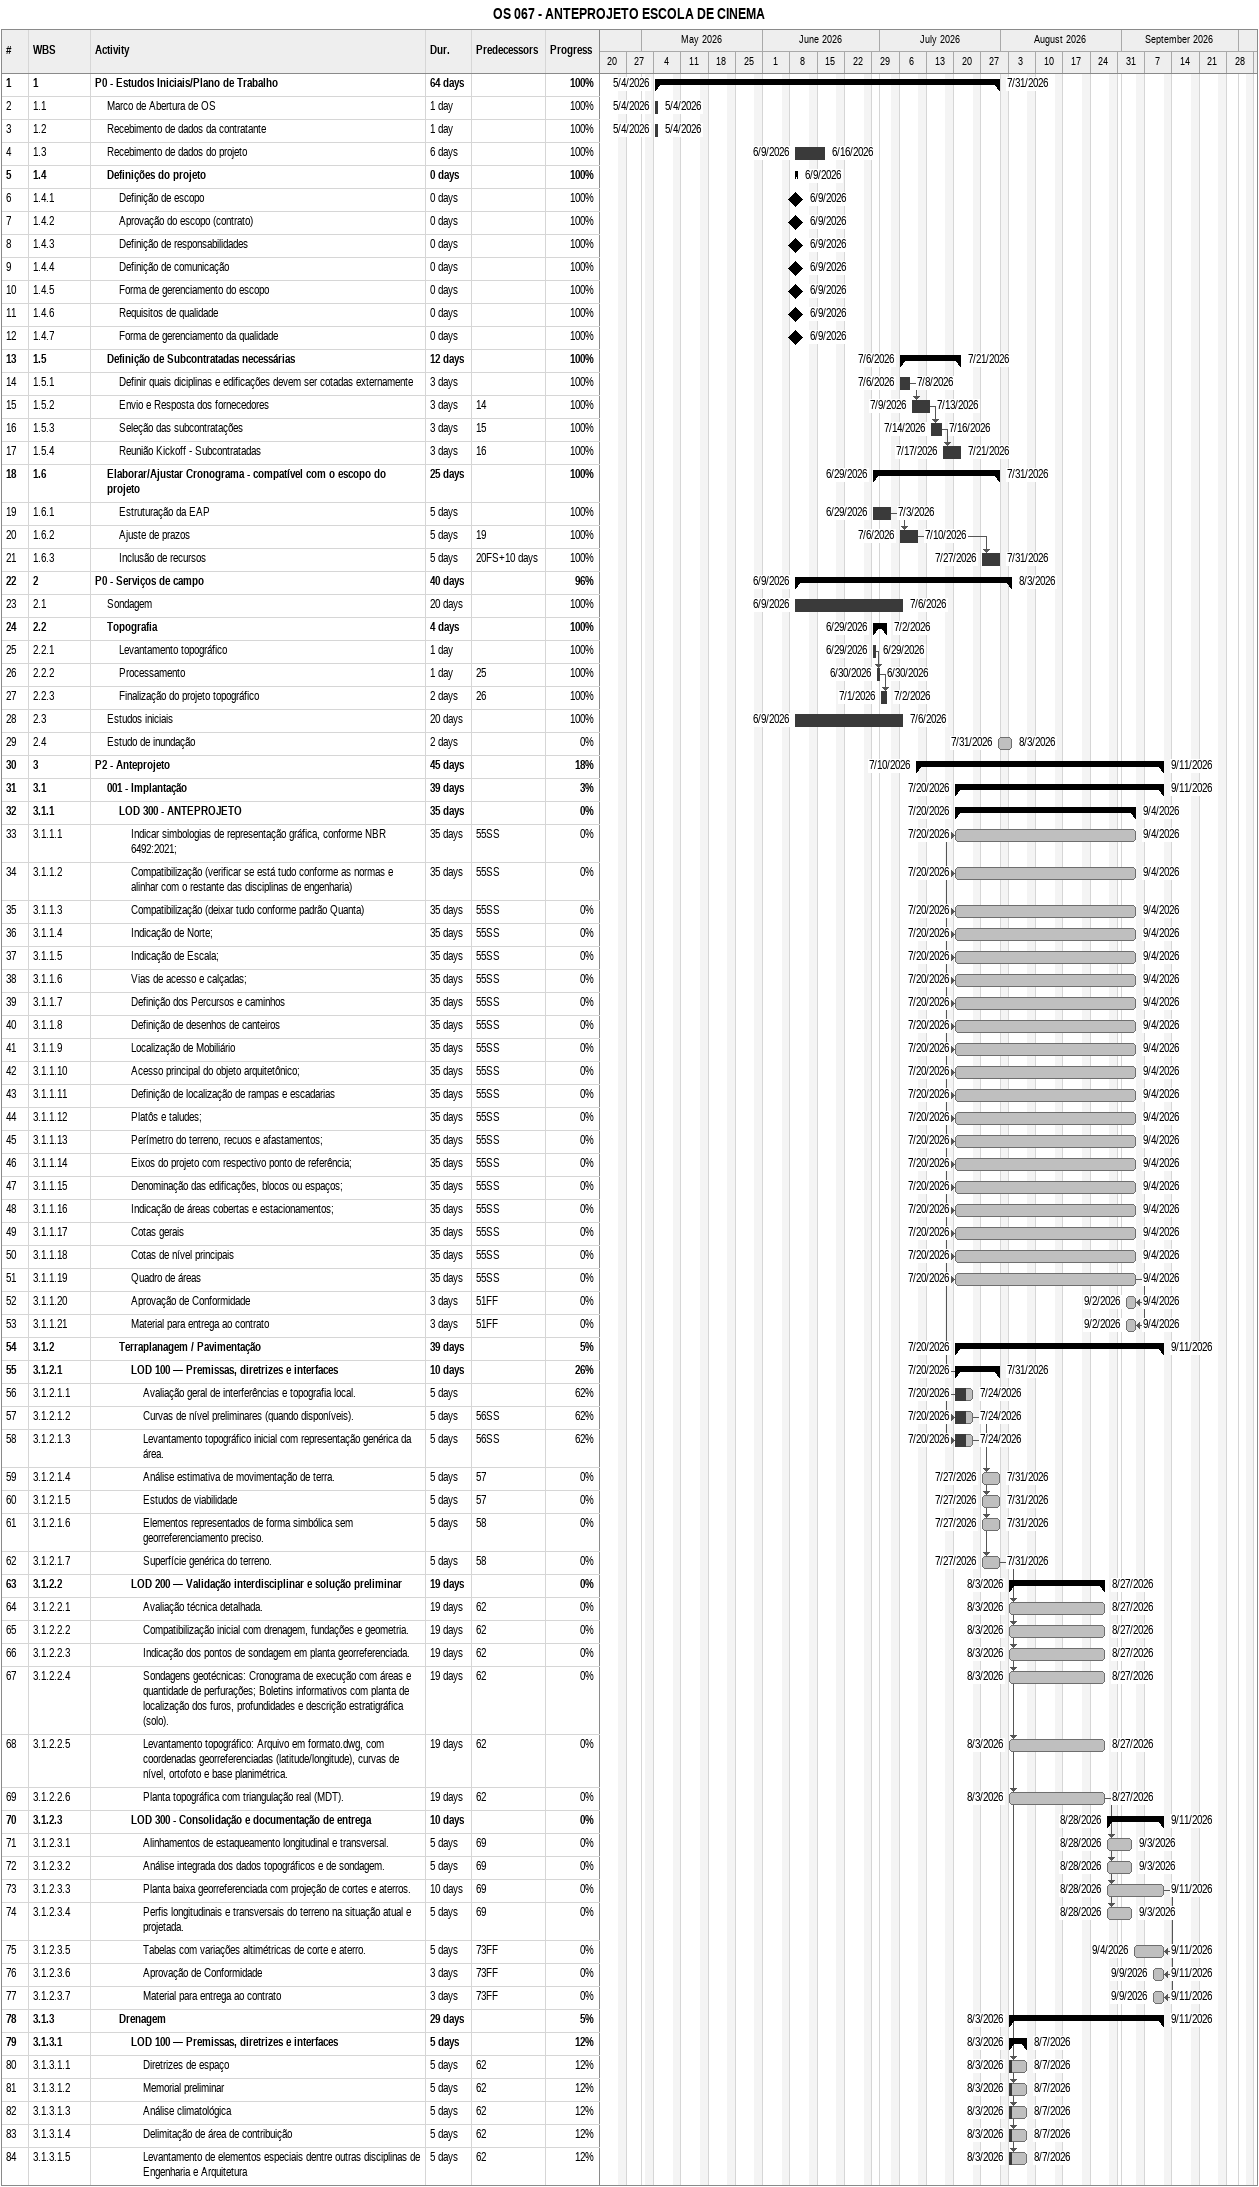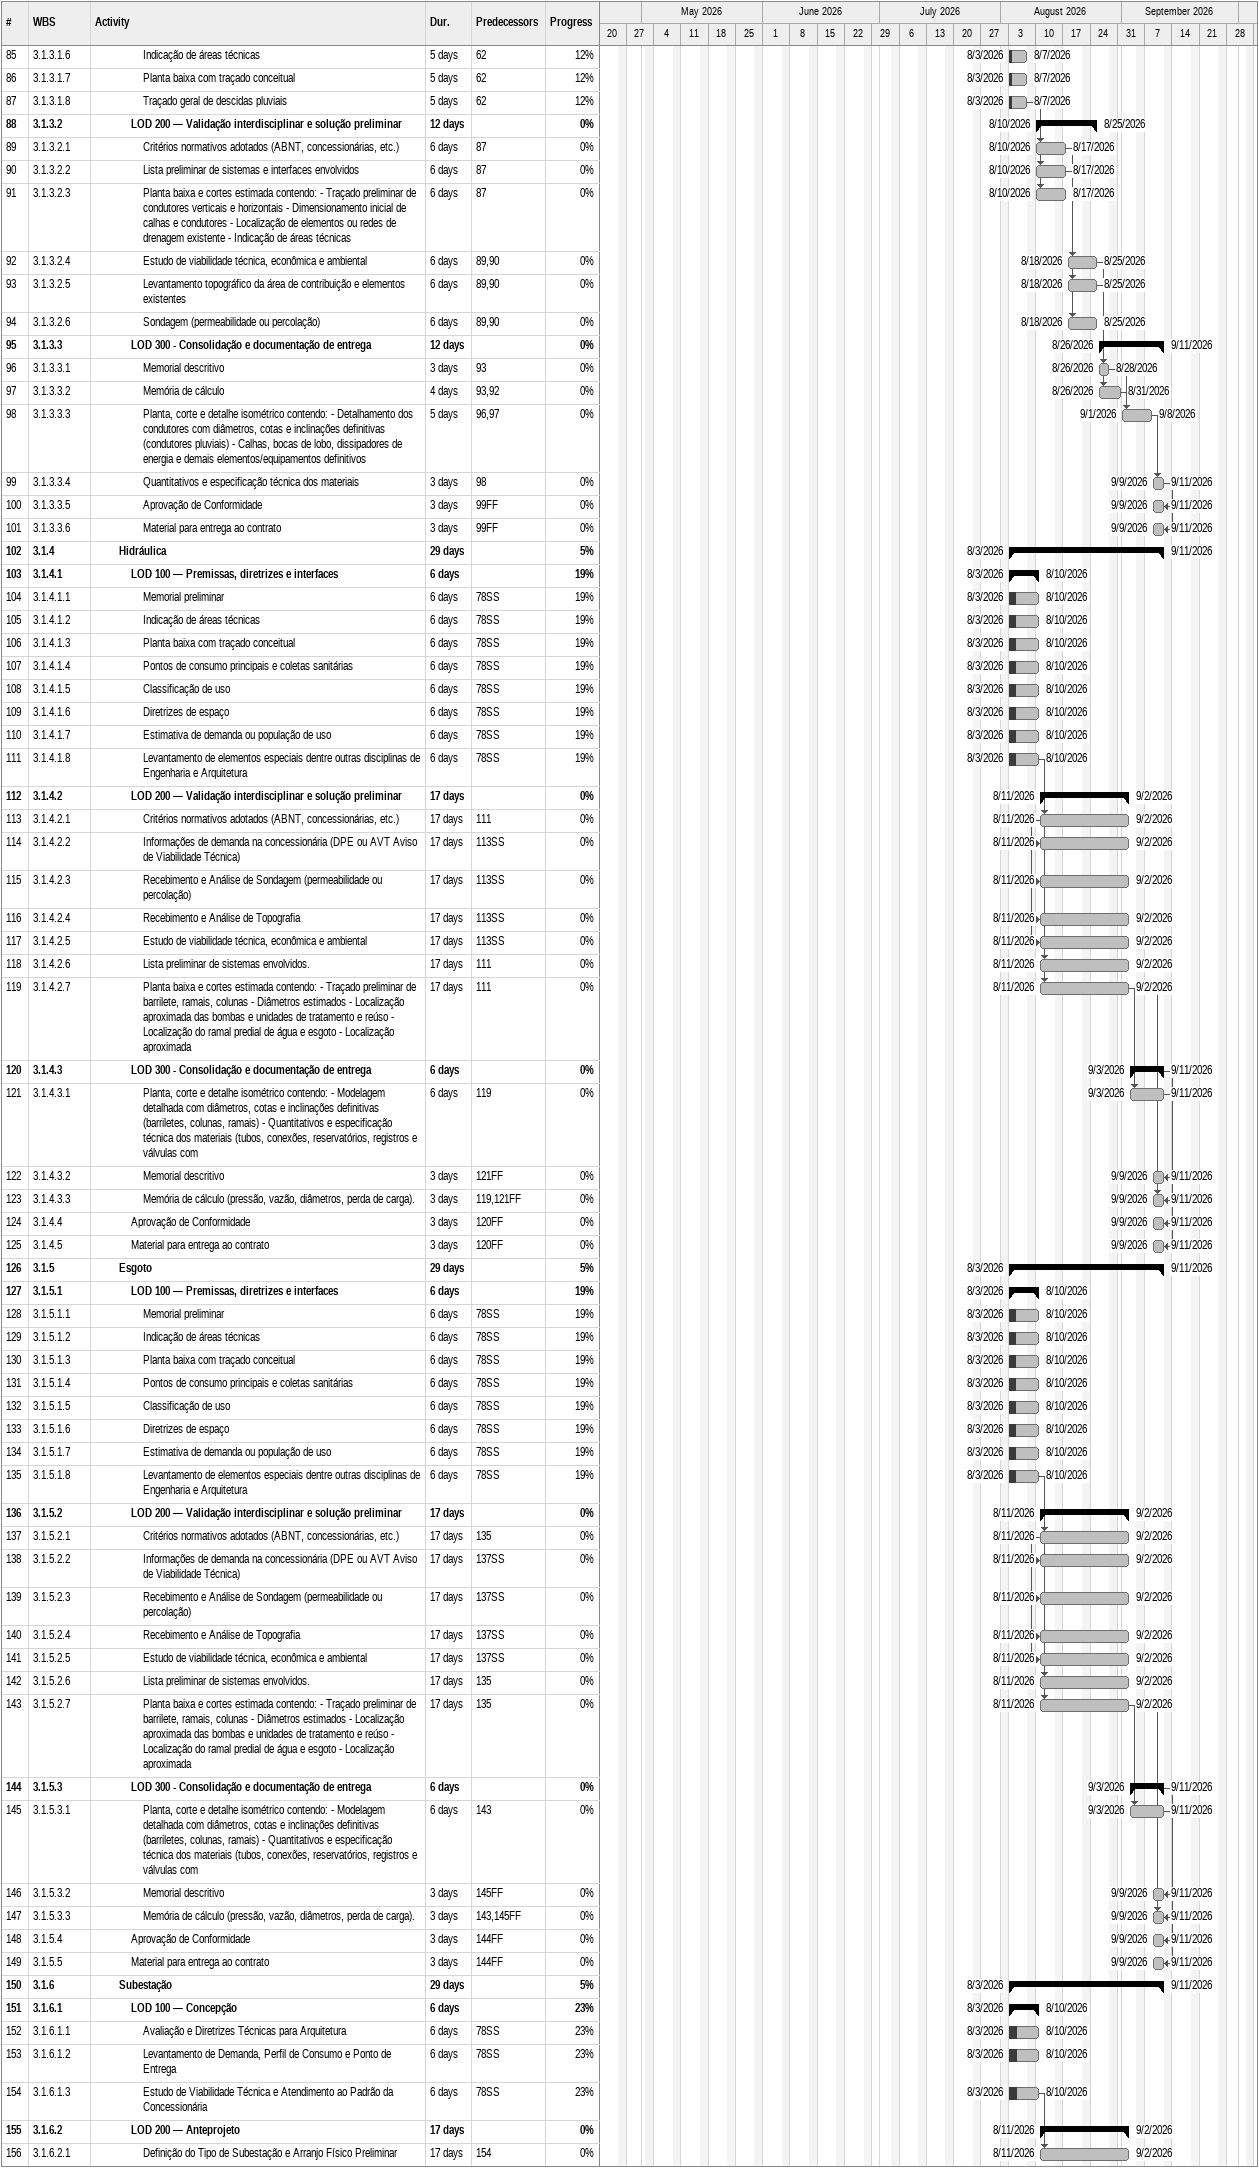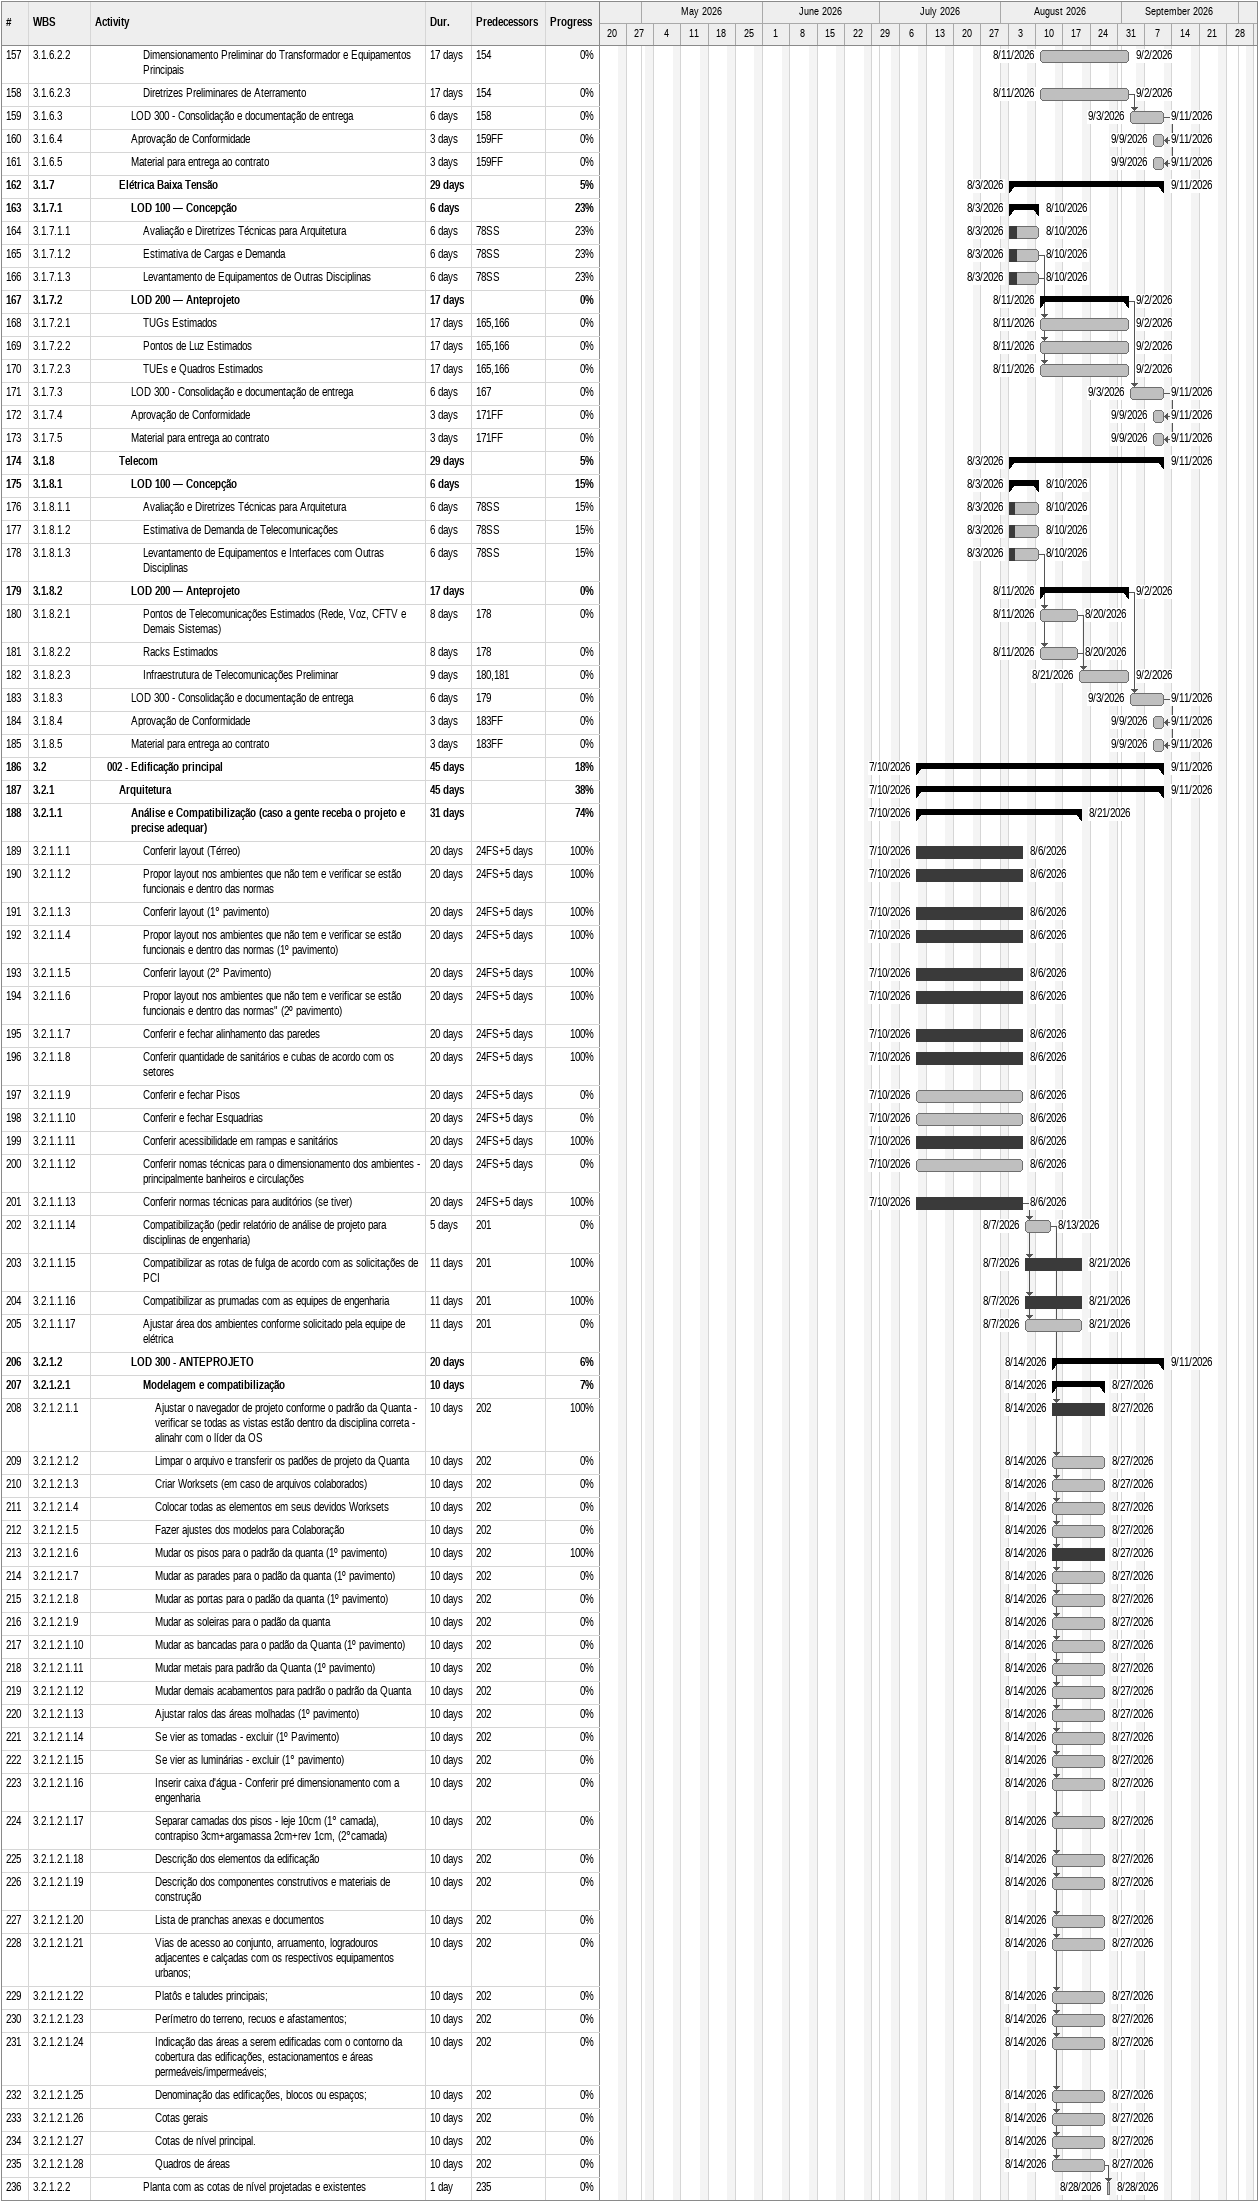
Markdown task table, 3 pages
OS 067 - ANTEPROJETO ESCOLA DE CINEMA

| ID | WBS | Task | Duration | Start | Finish | Predecessors | % complete |
|---|---|---|---|---|---|---|---|
| 1 | 1 | **P0 - Estudos Iniciais/Plano de Trabalho** | 64d | 2026-05-04 | 2026-07-31 |  | 100 |
| 2 | 1.1 | Marco de Abertura de OS | 1d | 2026-05-04 | 2026-05-04 |  | 100 |
| 3 | 1.2 | Recebimento de dados da contratante | 1d | 2026-05-04 | 2026-05-04 |  | 100 |
| 4 | 1.3 | Recebimento de dados do projeto | 6d | 2026-06-09 | 2026-06-16 |  | 100 |
| 5 | 1.4 | **Definições do projeto** | 0d | 2026-06-09 | 2026-06-09 |  | 100 |
| 6 | 1.4.1 | Definição de escopo | 0d | 2026-06-09 | 2026-06-09 |  | 100 |
| 7 | 1.4.2 | Aprovação do escopo (contrato) | 0d | 2026-06-09 | 2026-06-09 |  | 100 |
| 8 | 1.4.3 | Definição de responsabilidades | 0d | 2026-06-09 | 2026-06-09 |  | 100 |
| 9 | 1.4.4 | Definição de comunicação | 0d | 2026-06-09 | 2026-06-09 |  | 100 |
| 10 | 1.4.5 | Forma de gerenciamento do escopo | 0d | 2026-06-09 | 2026-06-09 |  | 100 |
| 11 | 1.4.6 | Requisitos de qualidade | 0d | 2026-06-09 | 2026-06-09 |  | 100 |
| 12 | 1.4.7 | Forma de gerenciamento da qualidade | 0d | 2026-06-09 | 2026-06-09 |  | 100 |
| 13 | 1.5 | **Definição de Subcontratadas necessárias** | 12d | 2026-07-06 | 2026-07-21 |  | 100 |
| 14 | 1.5.1 | Definir quais diciplinas e edificações devem ser cotadas externamente | 3d | 2026-07-06 | 2026-07-08 |  | 100 |
| 15 | 1.5.2 | Envio e Resposta dos fornecedores | 3d | 2026-07-09 | 2026-07-13 | 14 | 100 |
| 16 | 1.5.3 | Seleção das subcontratações | 3d | 2026-07-14 | 2026-07-16 | 15 | 100 |
| 17 | 1.5.4 | Reunião Kickoff - Subcontratadas | 3d | 2026-07-17 | 2026-07-21 | 16 | 100 |
| 18 | 1.6 | **Elaborar/Ajustar Cronograma - compatível com o escopo do projeto** | 25d | 2026-06-29 | 2026-07-31 |  | 100 |
| 19 | 1.6.1 | Estruturação da EAP | 5d | 2026-06-29 | 2026-07-03 |  | 100 |
| 20 | 1.6.2 | Ajuste de prazos | 5d | 2026-07-06 | 2026-07-10 | 19 | 100 |
| 21 | 1.6.3 | Inclusão de recursos | 5d | 2026-07-27 | 2026-07-31 | 20FS+10d | 100 |
| 22 | 2 | **P0 - Serviços de campo** | 40d | 2026-06-09 | 2026-08-03 |  | 96 |
| 23 | 2.1 | Sondagem | 20d | 2026-06-09 | 2026-07-06 |  | 100 |
| 24 | 2.2 | **Topografia** | 4d | 2026-06-29 | 2026-07-02 |  | 100 |
| 25 | 2.2.1 | Levantamento topográfico | 1d | 2026-06-29 | 2026-06-29 |  | 100 |
| 26 | 2.2.2 | Processamento | 1d | 2026-06-30 | 2026-06-30 | 25 | 100 |
| 27 | 2.2.3 | Finalização do projeto topográfico | 2d | 2026-07-01 | 2026-07-02 | 26 | 100 |
| 28 | 2.3 | Estudos iniciais | 20d | 2026-06-09 | 2026-07-06 |  | 100 |
| 29 | 2.4 | Estudo de inundação | 2d | 2026-07-31 | 2026-08-03 |  | 0 |
| 30 | 3 | **P2 - Anteprojeto** | 45d | 2026-07-10 | 2026-09-11 |  | 18 |
| 31 | 3.1 | **001 - Implantação** | 39d | 2026-07-20 | 2026-09-11 |  | 3 |
| 32 | 3.1.1 | **LOD 300 - ANTEPROJETO** | 35d | 2026-07-20 | 2026-09-04 |  | 0 |
| 33 | 3.1.1.1 | Indicar simbologias de representação gráfica, conforme NBR 6492:2021; | 35d | 2026-07-20 | 2026-09-04 | 55SS | 0 |
| 34 | 3.1.1.2 | Compatibilização (verificar se está tudo conforme as normas e alinhar com o restante das disciplinas de engenharia) | 35d | 2026-07-20 | 2026-09-04 | 55SS | 0 |
| 35 | 3.1.1.3 | Compatibilização (deixar tudo conforme padrão Quanta) | 35d | 2026-07-20 | 2026-09-04 | 55SS | 0 |
| 36 | 3.1.1.4 | Indicação de Norte; | 35d | 2026-07-20 | 2026-09-04 | 55SS | 0 |
| 37 | 3.1.1.5 | Indicação de Escala; | 35d | 2026-07-20 | 2026-09-04 | 55SS | 0 |
| 38 | 3.1.1.6 | Vias de acesso e calçadas; | 35d | 2026-07-20 | 2026-09-04 | 55SS | 0 |
| 39 | 3.1.1.7 | Definição dos Percursos e caminhos | 35d | 2026-07-20 | 2026-09-04 | 55SS | 0 |
| 40 | 3.1.1.8 | Definição de desenhos de canteiros | 35d | 2026-07-20 | 2026-09-04 | 55SS | 0 |
| 41 | 3.1.1.9 | Localização de Mobiliário | 35d | 2026-07-20 | 2026-09-04 | 55SS | 0 |
| 42 | 3.1.1.10 | Acesso principal do objeto arquitetônico; | 35d | 2026-07-20 | 2026-09-04 | 55SS | 0 |
| 43 | 3.1.1.11 | Definição de localização de rampas e escadarias | 35d | 2026-07-20 | 2026-09-04 | 55SS | 0 |
| 44 | 3.1.1.12 | Platôs e taludes; | 35d | 2026-07-20 | 2026-09-04 | 55SS | 0 |
| 45 | 3.1.1.13 | Perímetro do terreno, recuos e afastamentos; | 35d | 2026-07-20 | 2026-09-04 | 55SS | 0 |
| 46 | 3.1.1.14 | Eixos do projeto com respectivo ponto de referência; | 35d | 2026-07-20 | 2026-09-04 | 55SS | 0 |
| 47 | 3.1.1.15 | Denominação das edificações, blocos ou espaços; | 35d | 2026-07-20 | 2026-09-04 | 55SS | 0 |
| 48 | 3.1.1.16 | Indicação de áreas cobertas e estacionamentos; | 35d | 2026-07-20 | 2026-09-04 | 55SS | 0 |
| 49 | 3.1.1.17 | Cotas gerais | 35d | 2026-07-20 | 2026-09-04 | 55SS | 0 |
| 50 | 3.1.1.18 | Cotas de nível principais | 35d | 2026-07-20 | 2026-09-04 | 55SS | 0 |
| 51 | 3.1.1.19 | Quadro de áreas | 35d | 2026-07-20 | 2026-09-04 | 55SS | 0 |
| 52 | 3.1.1.20 | Aprovação de Conformidade | 3d | 2026-09-02 | 2026-09-04 | 51FF | 0 |
| 53 | 3.1.1.21 | Material para entrega ao contrato | 3d | 2026-09-02 | 2026-09-04 | 51FF | 0 |
| 54 | 3.1.2 | **Terraplanagem / Pavimentação** | 39d | 2026-07-20 | 2026-09-11 |  | 5 |
| 55 | 3.1.2.1 | **LOD 100 — Premissas, diretrizes e interfaces** | 10d | 2026-07-20 | 2026-07-31 |  | 26 |
| 56 | 3.1.2.1.1 | Avaliação geral de interferências e topografia local. | 5d | 2026-07-20 | 2026-07-24 |  | 62 |
| 57 | 3.1.2.1.2 | Curvas de nível preliminares (quando disponíveis). | 5d | 2026-07-20 | 2026-07-24 | 56SS | 62 |
| 58 | 3.1.2.1.3 | Levantamento topográfico inicial com representação genérica da área. | 5d | 2026-07-20 | 2026-07-24 | 56SS | 62 |
| 59 | 3.1.2.1.4 | Análise estimativa de movimentação de terra. | 5d | 2026-07-27 | 2026-07-31 | 57 | 0 |
| 60 | 3.1.2.1.5 | Estudos de viabilidade | 5d | 2026-07-27 | 2026-07-31 | 57 | 0 |
| 61 | 3.1.2.1.6 | Elementos representados de forma simbólica sem georreferenciamento preciso. | 5d | 2026-07-27 | 2026-07-31 | 58 | 0 |
| 62 | 3.1.2.1.7 | Superfície genérica do terreno. | 5d | 2026-07-27 | 2026-07-31 | 58 | 0 |
| 63 | 3.1.2.2 | **LOD 200 — Validação interdisciplinar e solução preliminar** | 19d | 2026-08-03 | 2026-08-27 |  | 0 |
| 64 | 3.1.2.2.1 | Avaliação técnica detalhada. | 19d | 2026-08-03 | 2026-08-27 | 62 | 0 |
| 65 | 3.1.2.2.2 | Compatibilização inicial com drenagem, fundações e geometria. | 19d | 2026-08-03 | 2026-08-27 | 62 | 0 |
| 66 | 3.1.2.2.3 | Indicação dos pontos de sondagem em planta georreferenciada. | 19d | 2026-08-03 | 2026-08-27 | 62 | 0 |
| 67 | 3.1.2.2.4 | Sondagens geotécnicas: Cronograma de execução com áreas e quantidade de perfurações; Boletins informativos com planta de localização dos furos, profundidades e descrição estratigráfica (solo). | 19d | 2026-08-03 | 2026-08-27 | 62 | 0 |
| 68 | 3.1.2.2.5 | Levantamento topográfico: Arquivo em formato.dwg, com coordenadas georreferenciadas (latitude/longitude), curvas de nível, ortofoto e base planimétrica. | 19d | 2026-08-03 | 2026-08-27 | 62 | 0 |
| 69 | 3.1.2.2.6 | Planta topográfica com triangulação real (MDT). | 19d | 2026-08-03 | 2026-08-27 | 62 | 0 |
| 70 | 3.1.2.3 | **LOD 300 - Consolidação e documentação de entrega** | 10d | 2026-08-28 | 2026-09-11 |  | 0 |
| 71 | 3.1.2.3.1 | Alinhamentos de estaqueamento longitudinal e transversal. | 5d | 2026-08-28 | 2026-09-03 | 69 | 0 |
| 72 | 3.1.2.3.2 | Análise integrada dos dados topográficos e de sondagem. | 5d | 2026-08-28 | 2026-09-03 | 69 | 0 |
| 73 | 3.1.2.3.3 | Planta baixa georreferenciada com projeção de cortes e aterros. | 10d | 2026-08-28 | 2026-09-11 | 69 | 0 |
| 74 | 3.1.2.3.4 | Perfis longitudinais e transversais do terreno na situação atual e projetada. | 5d | 2026-08-28 | 2026-09-03 | 69 | 0 |
| 75 | 3.1.2.3.5 | Tabelas com variações altimétricas de corte e aterro. | 5d | 2026-09-04 | 2026-09-11 | 73FF | 0 |
| 76 | 3.1.2.3.6 | Aprovação de Conformidade | 3d | 2026-09-09 | 2026-09-11 | 73FF | 0 |
| 77 | 3.1.2.3.7 | Material para entrega ao contrato | 3d | 2026-09-09 | 2026-09-11 | 73FF | 0 |
| 78 | 3.1.3 | **Drenagem** | 29d | 2026-08-03 | 2026-09-11 |  | 5 |
| 79 | 3.1.3.1 | **LOD 100 — Premissas, diretrizes e interfaces** | 5d | 2026-08-03 | 2026-08-07 |  | 12 |
| 80 | 3.1.3.1.1 | Diretrizes de espaço | 5d | 2026-08-03 | 2026-08-07 | 62 | 12 |
| 81 | 3.1.3.1.2 | Memorial preliminar | 5d | 2026-08-03 | 2026-08-07 | 62 | 12 |
| 82 | 3.1.3.1.3 | Análise climatológica | 5d | 2026-08-03 | 2026-08-07 | 62 | 12 |
| 83 | 3.1.3.1.4 | Delimitação de área de contribuição | 5d | 2026-08-03 | 2026-08-07 | 62 | 12 |
| 84 | 3.1.3.1.5 | Levantamento de elementos especiais dentre outras disciplinas de Engenharia e Arquitetura | 5d | 2026-08-03 | 2026-08-07 | 62 | 12 |
| 85 | 3.1.3.1.6 | Indicação de áreas técnicas | 5d | 2026-08-03 | 2026-08-07 | 62 | 12 |
| 86 | 3.1.3.1.7 | Planta baixa com traçado conceitual | 5d | 2026-08-03 | 2026-08-07 | 62 | 12 |
| 87 | 3.1.3.1.8 | Traçado geral de descidas pluviais | 5d | 2026-08-03 | 2026-08-07 | 62 | 12 |
| 88 | 3.1.3.2 | **LOD 200 — Validação interdisciplinar e solução preliminar** | 12d | 2026-08-10 | 2026-08-25 |  | 0 |
| 89 | 3.1.3.2.1 | Critérios normativos adotados (ABNT, concessionárias, etc.) | 6d | 2026-08-10 | 2026-08-17 | 87 | 0 |
| 90 | 3.1.3.2.2 | Lista preliminar de sistemas e interfaces envolvidos | 6d | 2026-08-10 | 2026-08-17 | 87 | 0 |
| 91 | 3.1.3.2.3 | Planta baixa e cortes estimada contendo: - Traçado preliminar de condutores verticais e horizontais - Dimensionamento inicial de calhas e condutores - Localização de elementos ou redes de drenagem existente - Indicação de áreas técnicas | 6d | 2026-08-10 | 2026-08-17 | 87 | 0 |
| 92 | 3.1.3.2.4 | Estudo de viabilidade técnica, econômica e ambiental | 6d | 2026-08-18 | 2026-08-25 | 89, 90 | 0 |
| 93 | 3.1.3.2.5 | Levantamento topográfico da área de contribuição e elementos existentes | 6d | 2026-08-18 | 2026-08-25 | 89, 90 | 0 |
| 94 | 3.1.3.2.6 | Sondagem (permeabilidade ou percolação) | 6d | 2026-08-18 | 2026-08-25 | 89, 90 | 0 |
| 95 | 3.1.3.3 | **LOD 300 - Consolidação e documentação de entrega** | 12d | 2026-08-26 | 2026-09-11 |  | 0 |
| 96 | 3.1.3.3.1 | Memorial descritivo | 3d | 2026-08-26 | 2026-08-28 | 93 | 0 |
| 97 | 3.1.3.3.2 | Memória de cálculo | 4d | 2026-08-26 | 2026-08-31 | 93, 92 | 0 |
| 98 | 3.1.3.3.3 | Planta, corte e detalhe isométrico contendo: - Detalhamento dos condutores com diâmetros, cotas e inclinações definitivas (condutores pluviais) - Calhas, bocas de lobo, dissipadores de energia e demais elementos/equipamentos definitivos | 5d | 2026-09-01 | 2026-09-08 | 96, 97 | 0 |
| 99 | 3.1.3.3.4 | Quantitativos e especificação técnica dos materiais | 3d | 2026-09-09 | 2026-09-11 | 98 | 0 |
| 100 | 3.1.3.3.5 | Aprovação de Conformidade | 3d | 2026-09-09 | 2026-09-11 | 99FF | 0 |
| 101 | 3.1.3.3.6 | Material para entrega ao contrato | 3d | 2026-09-09 | 2026-09-11 | 99FF | 0 |
| 102 | 3.1.4 | **Hidráulica** | 29d | 2026-08-03 | 2026-09-11 |  | 5 |
| 103 | 3.1.4.1 | **LOD 100 — Premissas, diretrizes e interfaces** | 6d | 2026-08-03 | 2026-08-10 |  | 19 |
| 104 | 3.1.4.1.1 | Memorial preliminar | 6d | 2026-08-03 | 2026-08-10 | 78SS | 19 |
| 105 | 3.1.4.1.2 | Indicação de áreas técnicas | 6d | 2026-08-03 | 2026-08-10 | 78SS | 19 |
| 106 | 3.1.4.1.3 | Planta baixa com traçado conceitual | 6d | 2026-08-03 | 2026-08-10 | 78SS | 19 |
| 107 | 3.1.4.1.4 | Pontos de consumo principais e coletas sanitárias | 6d | 2026-08-03 | 2026-08-10 | 78SS | 19 |
| 108 | 3.1.4.1.5 | Classificação de uso | 6d | 2026-08-03 | 2026-08-10 | 78SS | 19 |
| 109 | 3.1.4.1.6 | Diretrizes de espaço | 6d | 2026-08-03 | 2026-08-10 | 78SS | 19 |
| 110 | 3.1.4.1.7 | Estimativa de demanda ou população de uso | 6d | 2026-08-03 | 2026-08-10 | 78SS | 19 |
| 111 | 3.1.4.1.8 | Levantamento de elementos especiais dentre outras disciplinas de Engenharia e Arquitetura | 6d | 2026-08-03 | 2026-08-10 | 78SS | 19 |
| 112 | 3.1.4.2 | **LOD 200 — Validação interdisciplinar e solução preliminar** | 17d | 2026-08-11 | 2026-09-02 |  | 0 |
| 113 | 3.1.4.2.1 | Critérios normativos adotados (ABNT, concessionárias, etc.) | 17d | 2026-08-11 | 2026-09-02 | 111 | 0 |
| 114 | 3.1.4.2.2 | Informações de demanda na concessionária (DPE ou AVT Aviso de Viabilidade Técnica) | 17d | 2026-08-11 | 2026-09-02 | 113SS | 0 |
| 115 | 3.1.4.2.3 | Recebimento e Análise de Sondagem (permeabilidade ou percolação) | 17d | 2026-08-11 | 2026-09-02 | 113SS | 0 |
| 116 | 3.1.4.2.4 | Recebimento e Análise de Topografia | 17d | 2026-08-11 | 2026-09-02 | 113SS | 0 |
| 117 | 3.1.4.2.5 | Estudo de viabilidade técnica, econômica e ambiental | 17d | 2026-08-11 | 2026-09-02 | 113SS | 0 |
| 118 | 3.1.4.2.6 | Lista preliminar de sistemas envolvidos. | 17d | 2026-08-11 | 2026-09-02 | 111 | 0 |
| 119 | 3.1.4.2.7 | Planta baixa e cortes estimada contendo: - Traçado preliminar de barrilete, ramais, colunas - Diâmetros estimados - Localização aproximada das bombas e unidades de tratamento e reúso - Localização do ramal predial de água e esgoto - Localização aproximada | 17d | 2026-08-11 | 2026-09-02 | 111 | 0 |
| 120 | 3.1.4.3 | **LOD 300 - Consolidação e documentação de entrega** | 6d | 2026-09-03 | 2026-09-11 |  | 0 |
| 121 | 3.1.4.3.1 | Planta, corte e detalhe isométrico contendo: - Modelagem detalhada com diâmetros, cotas e inclinações definitivas (barriletes, colunas, ramais) - Quantitativos e especificação técnica dos materiais (tubos, conexões, reservatórios, registros e válvulas com | 6d | 2026-09-03 | 2026-09-11 | 119 | 0 |
| 122 | 3.1.4.3.2 | Memorial descritivo | 3d | 2026-09-09 | 2026-09-11 | 121FF | 0 |
| 123 | 3.1.4.3.3 | Memória de cálculo (pressão, vazão, diâmetros, perda de carga). | 3d | 2026-09-09 | 2026-09-11 | 119, 121FF | 0 |
| 124 | 3.1.4.4 | Aprovação de Conformidade | 3d | 2026-09-09 | 2026-09-11 | 120FF | 0 |
| 125 | 3.1.4.5 | Material para entrega ao contrato | 3d | 2026-09-09 | 2026-09-11 | 120FF | 0 |
| 126 | 3.1.5 | **Esgoto** | 29d | 2026-08-03 | 2026-09-11 |  | 5 |
| 127 | 3.1.5.1 | **LOD 100 — Premissas, diretrizes e interfaces** | 6d | 2026-08-03 | 2026-08-10 |  | 19 |
| 128 | 3.1.5.1.1 | Memorial preliminar | 6d | 2026-08-03 | 2026-08-10 | 78SS | 19 |
| 129 | 3.1.5.1.2 | Indicação de áreas técnicas | 6d | 2026-08-03 | 2026-08-10 | 78SS | 19 |
| 130 | 3.1.5.1.3 | Planta baixa com traçado conceitual | 6d | 2026-08-03 | 2026-08-10 | 78SS | 19 |
| 131 | 3.1.5.1.4 | Pontos de consumo principais e coletas sanitárias | 6d | 2026-08-03 | 2026-08-10 | 78SS | 19 |
| 132 | 3.1.5.1.5 | Classificação de uso | 6d | 2026-08-03 | 2026-08-10 | 78SS | 19 |
| 133 | 3.1.5.1.6 | Diretrizes de espaço | 6d | 2026-08-03 | 2026-08-10 | 78SS | 19 |
| 134 | 3.1.5.1.7 | Estimativa de demanda ou população de uso | 6d | 2026-08-03 | 2026-08-10 | 78SS | 19 |
| 135 | 3.1.5.1.8 | Levantamento de elementos especiais dentre outras disciplinas de Engenharia e Arquitetura | 6d | 2026-08-03 | 2026-08-10 | 78SS | 19 |
| 136 | 3.1.5.2 | **LOD 200 — Validação interdisciplinar e solução preliminar** | 17d | 2026-08-11 | 2026-09-02 |  | 0 |
| 137 | 3.1.5.2.1 | Critérios normativos adotados (ABNT, concessionárias, etc.) | 17d | 2026-08-11 | 2026-09-02 | 135 | 0 |
| 138 | 3.1.5.2.2 | Informações de demanda na concessionária (DPE ou AVT Aviso de Viabilidade Técnica) | 17d | 2026-08-11 | 2026-09-02 | 137SS | 0 |
| 139 | 3.1.5.2.3 | Recebimento e Análise de Sondagem (permeabilidade ou percolação) | 17d | 2026-08-11 | 2026-09-02 | 137SS | 0 |
| 140 | 3.1.5.2.4 | Recebimento e Análise de Topografia | 17d | 2026-08-11 | 2026-09-02 | 137SS | 0 |
| 141 | 3.1.5.2.5 | Estudo de viabilidade técnica, econômica e ambiental | 17d | 2026-08-11 | 2026-09-02 | 137SS | 0 |
| 142 | 3.1.5.2.6 | Lista preliminar de sistemas envolvidos. | 17d | 2026-08-11 | 2026-09-02 | 135 | 0 |
| 143 | 3.1.5.2.7 | Planta baixa e cortes estimada contendo: - Traçado preliminar de barrilete, ramais, colunas - Diâmetros estimados - Localização aproximada das bombas e unidades de tratamento e reúso - Localização do ramal predial de água e esgoto - Localização aproximada | 17d | 2026-08-11 | 2026-09-02 | 135 | 0 |
| 144 | 3.1.5.3 | **LOD 300 - Consolidação e documentação de entrega** | 6d | 2026-09-03 | 2026-09-11 |  | 0 |
| 145 | 3.1.5.3.1 | Planta, corte e detalhe isométrico contendo: - Modelagem detalhada com diâmetros, cotas e inclinações definitivas (barriletes, colunas, ramais) - Quantitativos e especificação técnica dos materiais (tubos, conexões, reservatórios, registros e válvulas com | 6d | 2026-09-03 | 2026-09-11 | 143 | 0 |
| 146 | 3.1.5.3.2 | Memorial descritivo | 3d | 2026-09-09 | 2026-09-11 | 145FF | 0 |
| 147 | 3.1.5.3.3 | Memória de cálculo (pressão, vazão, diâmetros, perda de carga). | 3d | 2026-09-09 | 2026-09-11 | 143, 145FF | 0 |
| 148 | 3.1.5.4 | Aprovação de Conformidade | 3d | 2026-09-09 | 2026-09-11 | 144FF | 0 |
| 149 | 3.1.5.5 | Material para entrega ao contrato | 3d | 2026-09-09 | 2026-09-11 | 144FF | 0 |
| 150 | 3.1.6 | **Subestação** | 29d | 2026-08-03 | 2026-09-11 |  | 5 |
| 151 | 3.1.6.1 | **LOD 100 — Concepção** | 6d | 2026-08-03 | 2026-08-10 |  | 23 |
| 152 | 3.1.6.1.1 | Avaliação e Diretrizes Técnicas para Arquitetura | 6d | 2026-08-03 | 2026-08-10 | 78SS | 23 |
| 153 | 3.1.6.1.2 | Levantamento de Demanda, Perfil de Consumo e Ponto de Entrega | 6d | 2026-08-03 | 2026-08-10 | 78SS | 23 |
| 154 | 3.1.6.1.3 | Estudo de Viabilidade Técnica e Atendimento ao Padrão da Concessionária | 6d | 2026-08-03 | 2026-08-10 | 78SS | 23 |
| 155 | 3.1.6.2 | **LOD 200 — Anteprojeto** | 17d | 2026-08-11 | 2026-09-02 |  | 0 |
| 156 | 3.1.6.2.1 | Definição do Tipo de Subestação e Arranjo Físico Preliminar | 17d | 2026-08-11 | 2026-09-02 | 154 | 0 |
| 157 | 3.1.6.2.2 | Dimensionamento Preliminar do Transformador e Equipamentos Principais | 17d | 2026-08-11 | 2026-09-02 | 154 | 0 |
| 158 | 3.1.6.2.3 | Diretrizes Preliminares de Aterramento | 17d | 2026-08-11 | 2026-09-02 | 154 | 0 |
| 159 | 3.1.6.3 | LOD 300 - Consolidação e documentação de entrega | 6d | 2026-09-03 | 2026-09-11 | 158 | 0 |
| 160 | 3.1.6.4 | Aprovação de Conformidade | 3d | 2026-09-09 | 2026-09-11 | 159FF | 0 |
| 161 | 3.1.6.5 | Material para entrega ao contrato | 3d | 2026-09-09 | 2026-09-11 | 159FF | 0 |
| 162 | 3.1.7 | **Elétrica Baixa Tensão** | 29d | 2026-08-03 | 2026-09-11 |  | 5 |
| 163 | 3.1.7.1 | **LOD 100 — Concepção** | 6d | 2026-08-03 | 2026-08-10 |  | 23 |
| 164 | 3.1.7.1.1 | Avaliação e Diretrizes Técnicas para Arquitetura | 6d | 2026-08-03 | 2026-08-10 | 78SS | 23 |
| 165 | 3.1.7.1.2 | Estimativa de Cargas e Demanda | 6d | 2026-08-03 | 2026-08-10 | 78SS | 23 |
| 166 | 3.1.7.1.3 | Levantamento de Equipamentos de Outras Disciplinas | 6d | 2026-08-03 | 2026-08-10 | 78SS | 23 |
| 167 | 3.1.7.2 | **LOD 200 — Anteprojeto** | 17d | 2026-08-11 | 2026-09-02 |  | 0 |
| 168 | 3.1.7.2.1 | TUGs Estimados | 17d | 2026-08-11 | 2026-09-02 | 165, 166 | 0 |
| 169 | 3.1.7.2.2 | Pontos de Luz Estimados | 17d | 2026-08-11 | 2026-09-02 | 165, 166 | 0 |
| 170 | 3.1.7.2.3 | TUEs e Quadros Estimados | 17d | 2026-08-11 | 2026-09-02 | 165, 166 | 0 |
| 171 | 3.1.7.3 | LOD 300 - Consolidação e documentação de entrega | 6d | 2026-09-03 | 2026-09-11 | 167 | 0 |
| 172 | 3.1.7.4 | Aprovação de Conformidade | 3d | 2026-09-09 | 2026-09-11 | 171FF | 0 |
| 173 | 3.1.7.5 | Material para entrega ao contrato | 3d | 2026-09-09 | 2026-09-11 | 171FF | 0 |
| 174 | 3.1.8 | **Telecom** | 29d | 2026-08-03 | 2026-09-11 |  | 5 |
| 175 | 3.1.8.1 | **LOD 100 — Concepção** | 6d | 2026-08-03 | 2026-08-10 |  | 15 |
| 176 | 3.1.8.1.1 | Avaliação e Diretrizes Técnicas para Arquitetura | 6d | 2026-08-03 | 2026-08-10 | 78SS | 15 |
| 177 | 3.1.8.1.2 | Estimativa de Demanda de Telecomunicações | 6d | 2026-08-03 | 2026-08-10 | 78SS | 15 |
| 178 | 3.1.8.1.3 | Levantamento de Equipamentos e Interfaces com Outras Disciplinas | 6d | 2026-08-03 | 2026-08-10 | 78SS | 15 |
| 179 | 3.1.8.2 | **LOD 200 — Anteprojeto** | 17d | 2026-08-11 | 2026-09-02 |  | 0 |
| 180 | 3.1.8.2.1 | Pontos de Telecomunicações Estimados (Rede, Voz, CFTV e Demais Sistemas) | 8d | 2026-08-11 | 2026-08-20 | 178 | 0 |
| 181 | 3.1.8.2.2 | Racks Estimados | 8d | 2026-08-11 | 2026-08-20 | 178 | 0 |
| 182 | 3.1.8.2.3 | Infraestrutura de Telecomunicações Preliminar | 9d | 2026-08-21 | 2026-09-02 | 180, 181 | 0 |
| 183 | 3.1.8.3 | LOD 300 - Consolidação e documentação de entrega | 6d | 2026-09-03 | 2026-09-11 | 179 | 0 |
| 184 | 3.1.8.4 | Aprovação de Conformidade | 3d | 2026-09-09 | 2026-09-11 | 183FF | 0 |
| 185 | 3.1.8.5 | Material para entrega ao contrato | 3d | 2026-09-09 | 2026-09-11 | 183FF | 0 |
| 186 | 3.2 | **002 - Edificação principal** | 45d | 2026-07-10 | 2026-09-11 |  | 18 |
| 187 | 3.2.1 | **Arquitetura** | 45d | 2026-07-10 | 2026-09-11 |  | 38 |
| 188 | 3.2.1.1 | **Análise e Compatibilização (caso a gente receba o projeto e precise adequar)** | 31d | 2026-07-10 | 2026-08-21 |  | 74 |
| 189 | 3.2.1.1.1 | Conferir layout (Térreo) | 20d | 2026-07-10 | 2026-08-06 | 24FS+5d | 100 |
| 190 | 3.2.1.1.2 | Propor layout nos ambientes que não tem e verificar se estão funcionais e dentro das normas | 20d | 2026-07-10 | 2026-08-06 | 24FS+5d | 100 |
| 191 | 3.2.1.1.3 | Conferir layout (1° pavimento) | 20d | 2026-07-10 | 2026-08-06 | 24FS+5d | 100 |
| 192 | 3.2.1.1.4 | Propor layout nos ambientes que não tem e verificar se estão funcionais e dentro das normas (1º pavimento) | 20d | 2026-07-10 | 2026-08-06 | 24FS+5d | 100 |
| 193 | 3.2.1.1.5 | Conferir layout (2° Pavimento) | 20d | 2026-07-10 | 2026-08-06 | 24FS+5d | 100 |
| 194 | 3.2.1.1.6 | Propor layout nos ambientes que não tem e verificar se estão funcionais e dentro das normas" (2º pavimento) | 20d | 2026-07-10 | 2026-08-06 | 24FS+5d | 100 |
| 195 | 3.2.1.1.7 | Conferir e fechar alinhamento das paredes | 20d | 2026-07-10 | 2026-08-06 | 24FS+5d | 100 |
| 196 | 3.2.1.1.8 | Conferir quantidade de sanitários e cubas de acordo com os setores | 20d | 2026-07-10 | 2026-08-06 | 24FS+5d | 100 |
| 197 | 3.2.1.1.9 | Conferir e fechar Pisos | 20d | 2026-07-10 | 2026-08-06 | 24FS+5d | 0 |
| 198 | 3.2.1.1.10 | Conferir e fechar Esquadrias | 20d | 2026-07-10 | 2026-08-06 | 24FS+5d | 0 |
| 199 | 3.2.1.1.11 | Conferir acessibilidade em rampas e sanitários | 20d | 2026-07-10 | 2026-08-06 | 24FS+5d | 100 |
| 200 | 3.2.1.1.12 | Conferir nomas técnicas para o dimensionamento dos ambientes - principalmente banheiros e circulações | 20d | 2026-07-10 | 2026-08-06 | 24FS+5d | 0 |
| 201 | 3.2.1.1.13 | Conferir normas técnicas para auditórios (se tiver) | 20d | 2026-07-10 | 2026-08-06 | 24FS+5d | 100 |
| 202 | 3.2.1.1.14 | Compatibilização (pedir relatório de análise de projeto para disciplinas de engenharia) | 5d | 2026-08-07 | 2026-08-13 | 201 | 0 |
| 203 | 3.2.1.1.15 | Compatibilizar as rotas de fulga de acordo com as solicitações de PCI | 11d | 2026-08-07 | 2026-08-21 | 201 | 100 |
| 204 | 3.2.1.1.16 | Compatibilizar as prumadas com as equipes de engenharia | 11d | 2026-08-07 | 2026-08-21 | 201 | 100 |
| 205 | 3.2.1.1.17 | Ajustar área dos ambientes conforme solicitado pela equipe de elétrica | 11d | 2026-08-07 | 2026-08-21 | 201 | 0 |
| 206 | 3.2.1.2 | **LOD 300 - ANTEPROJETO** | 20d | 2026-08-14 | 2026-09-11 |  | 6 |
| 207 | 3.2.1.2.1 | **Modelagem e compatibilização** | 10d | 2026-08-14 | 2026-08-27 |  | 7 |
| 208 | 3.2.1.2.1.1 | Ajustar o navegador de projeto conforme o padrão da Quanta - verificar se todas as vistas estão dentro da disciplina correta - alinahr com o líder da OS | 10d | 2026-08-14 | 2026-08-27 | 202 | 100 |
| 209 | 3.2.1.2.1.2 | Limpar o arquivo e transferir os padões de projeto da Quanta | 10d | 2026-08-14 | 2026-08-27 | 202 | 0 |
| 210 | 3.2.1.2.1.3 | Criar Worksets (em caso de arquivos colaborados) | 10d | 2026-08-14 | 2026-08-27 | 202 | 0 |
| 211 | 3.2.1.2.1.4 | Colocar todas as elementos em seus devidos Worksets | 10d | 2026-08-14 | 2026-08-27 | 202 | 0 |
| 212 | 3.2.1.2.1.5 | Fazer ajustes dos modelos para Colaboração | 10d | 2026-08-14 | 2026-08-27 | 202 | 0 |
| 213 | 3.2.1.2.1.6 | Mudar os pisos para o padrão da quanta (1º pavimento) | 10d | 2026-08-14 | 2026-08-27 | 202 | 100 |
| 214 | 3.2.1.2.1.7 | Mudar as parades para o padão da quanta (1º pavimento) | 10d | 2026-08-14 | 2026-08-27 | 202 | 0 |
| 215 | 3.2.1.2.1.8 | Mudar as portas para o padão da quanta (1º pavimento) | 10d | 2026-08-14 | 2026-08-27 | 202 | 0 |
| 216 | 3.2.1.2.1.9 | Mudar as soleiras para o padão da quanta | 10d | 2026-08-14 | 2026-08-27 | 202 | 0 |
| 217 | 3.2.1.2.1.10 | Mudar as bancadas para o padão da Quanta (1º pavimento) | 10d | 2026-08-14 | 2026-08-27 | 202 | 0 |
| 218 | 3.2.1.2.1.11 | Mudar metais para padrão da Quanta (1º pavimento) | 10d | 2026-08-14 | 2026-08-27 | 202 | 0 |
| 219 | 3.2.1.2.1.12 | Mudar demais acabamentos para padrão o padrão da Quanta | 10d | 2026-08-14 | 2026-08-27 | 202 | 0 |
| 220 | 3.2.1.2.1.13 | Ajustar ralos das áreas molhadas (1º pavimento) | 10d | 2026-08-14 | 2026-08-27 | 202 | 0 |
| 221 | 3.2.1.2.1.14 | Se vier as tomadas - excluir (1º Pavimento) | 10d | 2026-08-14 | 2026-08-27 | 202 | 0 |
| 222 | 3.2.1.2.1.15 | Se vier as luminárias - excluir (1° pavimento) | 10d | 2026-08-14 | 2026-08-27 | 202 | 0 |
| 223 | 3.2.1.2.1.16 | Inserir caixa d'água - Conferir pré dimensionamento com a engenharia | 10d | 2026-08-14 | 2026-08-27 | 202 | 0 |
| 224 | 3.2.1.2.1.17 | Separar camadas dos pisos - leje 10cm (1° camada), contrapiso 3cm+argamassa 2cm+rev 1cm, (2°camada) | 10d | 2026-08-14 | 2026-08-27 | 202 | 0 |
| 225 | 3.2.1.2.1.18 | Descrição dos elementos da edificação | 10d | 2026-08-14 | 2026-08-27 | 202 | 0 |
| 226 | 3.2.1.2.1.19 | Descrição dos componentes construtivos e materiais de construção | 10d | 2026-08-14 | 2026-08-27 | 202 | 0 |
| 227 | 3.2.1.2.1.20 | Lista de pranchas anexas e documentos | 10d | 2026-08-14 | 2026-08-27 | 202 | 0 |
| 228 | 3.2.1.2.1.21 | Vias de acesso ao conjunto, arruamento, logradouros adjacentes e calçadas com os respectivos equipamentos urbanos; | 10d | 2026-08-14 | 2026-08-27 | 202 | 0 |
| 229 | 3.2.1.2.1.22 | Platôs e taludes principais; | 10d | 2026-08-14 | 2026-08-27 | 202 | 0 |
| 230 | 3.2.1.2.1.23 | Perímetro do terreno, recuos e afastamentos; | 10d | 2026-08-14 | 2026-08-27 | 202 | 0 |
| 231 | 3.2.1.2.1.24 | Indicação das áreas a serem edificadas com o contorno da cobertura das edificações, estacionamentos e áreas permeáveis/impermeáveis; | 10d | 2026-08-14 | 2026-08-27 | 202 | 0 |
| 232 | 3.2.1.2.1.25 | Denominação das edificações, blocos ou espaços; | 10d | 2026-08-14 | 2026-08-27 | 202 | 0 |
| 233 | 3.2.1.2.1.26 | Cotas gerais | 10d | 2026-08-14 | 2026-08-27 | 202 | 0 |
| 234 | 3.2.1.2.1.27 | Cotas de nível principal. | 10d | 2026-08-14 | 2026-08-27 | 202 | 0 |
| 235 | 3.2.1.2.1.28 | Quadros de áreas | 10d | 2026-08-14 | 2026-08-27 | 202 | 0 |
| 236 | 3.2.1.2.2 | Planta com as cotas de nível projetadas e existentes | 1d | 2026-08-28 | 2026-08-28 | 235 | 0 |
